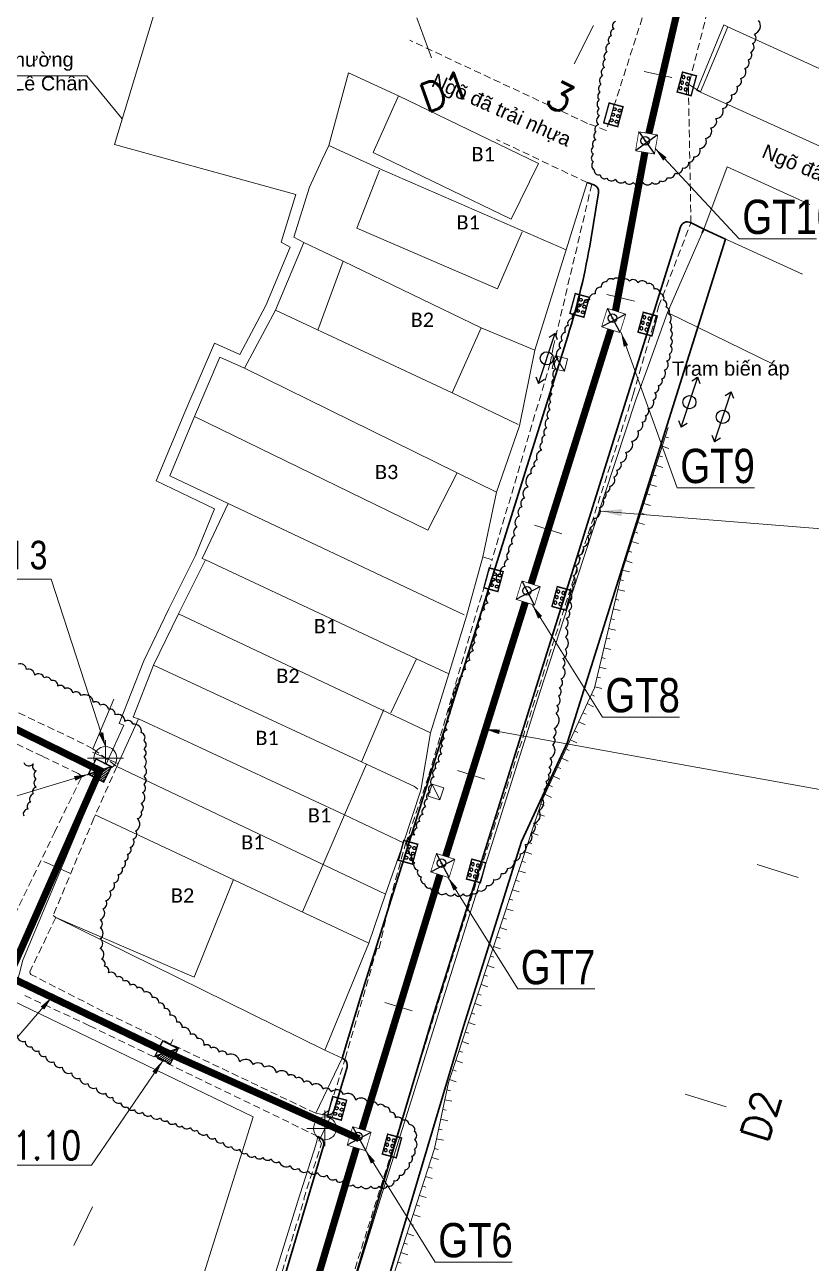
# Model space of a CAD drawing. Header units: metres. Extents: x -225 to 1156, y -96 to 896.
# Drawn here: x 862.2 to 917.2, y 2.7 to 89.4 of the extents above; entities that cross this region are included whole.
import ezdxf

# ---------------------------------------------------------------- set-up
doc = ezdxf.new("R2010")
doc.units = ezdxf.units.M
doc.header["$MEASUREMENT"] = 0
for name, pattern in [('ACAD_ISO05W100', [33, 24, -3, 0, -3, 0, -3]), ('DASHED', [0.75, 0.5, -0.25]), ('HIDDEN', [0.375, 0.25, -0.125])]:
    doc.linetypes.add(name, pattern=pattern)
for name, color, linetype in [('Diep_Layer8', 8, 'Continuous'), ('duong', 3, 'Continuous'), ('ga', 5, 'Continuous'), ('GHI CHU', 7, 'Continuous'), ('NOI', 2, 'Continuous'), ('TK cong D300', 7, 'ACAD_ISO05W100'), ('TUYEN', 7, 'Continuous')]:
    doc.layers.add(name, color=color, linetype=linetype)
for name, color, linetype, lineweight in [('LC Dim', 8, 'Continuous', 18), ('LC Khac', 4, 'Continuous', 9), ('LC MANH DUT', 35, 'HIDDEN', 5), ('LC Net dam 1', 30, 'Continuous', 30), ('LC Net manh', 239, 'Continuous', 5), ('LC Net thay', 7, 'Continuous', 25), ('LC Text1', 3, 'Continuous', 20), ('LC Text2', 7, 'Continuous', 25), ('Level 10', 7, 'Continuous', 0), ('Level 46', 7, 'Continuous', 0), ('TK ga cong D300', 4, 'Continuous', 25), ('TK ga cong D500', 7, 'Continuous', 25)]:
    doc.layers.add(name, color=color, linetype=linetype, lineweight=lineweight)
doc.styles.add('ghi chu', font='arial.ttf')
doc.styles.add('LC 3', font='vnsimli.shx', dxfattribs={"width": 0.75})
doc.styles.add('Legend', font='calibri.ttf')
doc.styles.add('T2', font='', dxfattribs={"width": 0.8})
doc.styles.add('TENCOC', font='Vnromanc.shx')
doc.styles.get('T2').set_extended_font_data('.VnArialH')
doc.linetypes.add('ZIGZAG', pattern='A,0.0001,-0.2,[131,ltypeshp.shx,S=0.2,R=0,X=-0.2,Y=0],-0.4,[131,ltypeshp.shx,S=0.2,R=180,X=0.2,Y=0],-0.2', length=0.8001)
doc.dimstyles.get("Standard").update_dxf_attribs({"dimtxt": 0.18, "dimasz": 0.18, "dimexe": 0.18, "dimexo": 0.0625, "dimgap": 0.09, "dimtad": 0, "dimtih": 1, "dimtoh": 1, "dimdec": 4, "dimzin": 0, "dimdsep": 46, "dimtxsty": 'Standard', "dimcen": 0.09, "dimadec": 0, "dimazin": 0, "dimtfac": 1, "dimtdec": 4, "dimtofl": 0, "dimtmove": 0, "dimatfit": 3, "dimfxl": 1, "dimtolj": 1, "dimtzin": 0, "dimarcsym": 0})

# ---------------------------------------------------------------- blocks, each defined once
blk = doc.blocks.new('dj')
at = {"layer": 'Diep_Layer8', "color": 6}
blk.add_line((598291.756, 2304639.493), (598295.458, 2304639.493), dxfattribs=at)
for points in [[(598292.139, 2304639.811), (598291.756, 2304639.493)], [(598295.074, 2304639.811), (598295.458, 2304639.493)], [(598292.139, 2304639.175), (598291.756, 2304639.493)], [(598295.074, 2304639.175), (598295.458, 2304639.493)]]:
    blk.add_lwpolyline(points, dxfattribs=at)
blk.add_circle((598293.607, 2304639.493), 0.459, dxfattribs=at)
blk = doc.blocks.new('bu lon')
at = {"layer": 'LC Khac', "color": 9}
for p, q in [((0, -0.786), (0, 0.786)), ((0.786, 0), (-0.786, 0))]:
    blk.add_line(p, q, dxfattribs=at)
at = {"layer": 'LC Khac', "color": 7}
blk.add_circle((0, 0), 0.5, dxfattribs=at)
blk = doc.blocks.new('MM')
at = {"layer": 'LC Khac', "xscale": 2.289702860291335, "yscale": 2.289702860291335, "zscale": 2.289702860291335}
blk.add_blockref('bu lon', (0, 0), dxfattribs=at)
blk = doc.blocks.new('GALOAI1')
at = {"layer": 'TK ga cong D500', "const_width": 0.1}
blk.add_lwpolyline([(-1.3, 1.3), (-1.3, 0), (0, 0), (0, 1.3), (-1.3, 1.3)], dxfattribs=at)
at = {"linetype": 'Continuous'}
blk.add_wipeout([(-1.3, 1.3), (0, 1.3), (0, 0), (-1.3, 0)], dxfattribs=at)
for p, q in [((0, 1.3), (-1.3, 0)), ((-1.3, 1.3), (0, 0))]:
    blk.add_line(p, q)
at = {"layer": 'TK ga cong D500'}
for p, q in [((-0.811, 0.78), (-0.749, 0.78)), ((-0.78, 0.811), (-0.78, 0.749))]:
    blk.add_line(p, q, dxfattribs=at)
for radius in [0.3, 0.0306]:
    blk.add_circle((-0.78, 0.78), radius, dxfattribs=at)
blk = doc.blocks.new('GALOAI2')
at = {"linetype": 'Continuous'}
blk.add_wipeout([(-0.6, 0.6), (0.6, 0.6), (0.6, -0.6), (-0.6, -0.6)], dxfattribs=at)
at = {"layer": 'LC Net manh', "linetype": 'Continuous'}
h = blk.add_hatch(dxfattribs=at)
h.set_pattern_fill('ANSI31', color=256, angle=18.72017)
h.set_pattern_definition([(63.720168, (-430.56159, -204.90511), (-0.112080292, 0.05534445), [])])
h.paths.add_polyline_path([(0.6, 0.6), (-0.6, -0.6), (0.6, -0.6)])
at = {"layer": 'TK ga cong D300', "const_width": 0.1}
blk.add_lwpolyline([(-0.6, -0.6), (0.6, -0.6), (0.6, 0.6), (-0.6, 0.6), (-0.6, -0.6), (0.6, 0.6)], dxfattribs=at)
blk = doc.blocks.new('HOGATHU')
at = {"layer": 'LC Net manh', "color": 2, "linetype": 'Continuous', "flags": 128}
blk.add_lwpolyline([(0.72, 0), (-0.72, 0)], dxfattribs=at)
at = {"layer": 'NOI', "color": 5, "const_width": 0.1}
blk.add_lwpolyline([(0.72, -0.65), (-0.72, -0.65), (-0.72, 0.36), (0.72, 0.36), (0.72, -0.65)], dxfattribs=at)
at = {"layer": 'TK cong D300'}
for centre in [(-0.401, -0.128), (-0.401, -0.488), (0, -0.128), (0, -0.488), (0.401, -0.128), (0.401, -0.488)]:
    blk.add_circle(centre, 0.101, dxfattribs=at)
blk = doc.blocks.new('NENHIENTRANG')
at = {"layer": 'Diep_Layer8', "linetype": 'Continuous', "lineweight": 0}
for p, q in [((-27.693, -29.331), (-27.455, -29.408)), ((-27.906, -29.998), (-27.43, -30.15)), ((-28.12, -30.665), (-27.882, -30.741)), ((-28.546, -31.998), (-28.308, -32.074)), ((-28.333, -31.331), (-27.857, -31.484)), ((-28.76, -32.665), (-28.283, -32.817)), ((-28.973, -33.332), (-28.735, -33.408)), ((-29.399, -34.665), (-29.161, -34.741)), ((-29.186, -33.998), (-28.71, -34.151)), ((-29.613, -35.332), (-29.137, -35.484)), ((-29.826, -35.998), (-29.588, -36.075)), ((-30.039, -36.665), (-29.563, -36.817)), ((-30.466, -37.999), (-29.99, -38.151)), ((-30.253, -37.332), (-30.015, -37.408)), ((-30.679, -38.665), (-30.193, -38.781)), ((-30.841, -39.346), (-30.598, -39.404)), ((-31.164, -40.709), (-30.921, -40.766)), ((-31.002, -40.027), (-30.516, -40.143)), ((-31.325, -41.39), (-30.839, -41.505)), ((-31.487, -42.071), (-31.244, -42.128)), ((-31.649, -42.752), (-31.162, -42.867)), ((-31.972, -44.114), (-31.485, -44.229)), ((-31.81, -43.433), (-31.567, -43.491)), ((-32.133, -44.795), (-31.89, -44.853)), ((-32.295, -45.476), (-31.808, -45.592)), ((-32.456, -46.157), (-32.213, -46.215)), ((-32.856, -47.386), (-32.629, -47.492)), ((-32.618, -46.839), (-32.131, -46.954)), ((-33.151, -48.021), (-32.697, -48.232)), ((-33.741, -49.291), (-33.287, -49.501)), ((-33.446, -48.656), (-33.219, -48.761)), ((-34.036, -49.926), (-33.809, -50.031)), ((-34.331, -50.56), (-33.877, -50.771)), ((-34.921, -51.83), (-34.467, -52.041)), ((-34.626, -51.195), (-34.399, -51.301)), ((-35.216, -52.465), (-34.989, -52.57)), ((-35.806, -53.734), (-35.579, -53.84)), ((-35.511, -53.1), (-35.057, -53.31)), ((-36.101, -54.369), (-35.647, -54.58)), ((-36.387, -55.069), (-36.15, -55.148)), ((-36.608, -55.733), (-36.133, -55.891)), ((-37.049, -57.062), (-36.575, -57.219)), ((-36.829, -56.397), (-36.591, -56.476)), ((-37.27, -57.726), (-37.033, -57.805)), ((-37.49, -58.39), (-37.016, -58.548)), ((-37.932, -59.719), (-37.457, -59.877)), ((-37.711, -59.055), (-37.474, -59.134)), ((-38.152, -60.383), (-37.915, -60.462)), ((-38.373, -61.048), (-37.899, -61.205)), ((-38.814, -62.376), (-38.34, -62.534)), ((-38.594, -61.712), (-38.356, -61.791)), ((-39.035, -63.041), (-38.798, -63.119)), ((-39.256, -63.705), (-38.781, -63.863)), ((-39.697, -65.034), (-39.222, -65.191)), ((-39.476, -64.369), (-39.239, -64.448)), ((-39.918, -65.698), (-39.68, -65.777)), ((-40.138, -66.362), (-39.664, -66.52)), ((-40.359, -67.027), (-40.122, -67.105)), ((-40.8, -68.355), (-40.563, -68.434)), ((-40.579, -67.691), (-40.105, -67.848)), ((-41.021, -69.019), (-40.546, -69.177)), ((-41.241, -69.684), (-41.004, -69.763)), ((-41.683, -71.012), (-41.445, -71.091)), ((-41.462, -70.348), (-40.988, -70.506)), ((-41.903, -71.677), (-41.429, -71.834)), ((-42.124, -72.341), (-41.887, -72.42)), ((-42.565, -73.67), (-42.328, -73.748)), ((-42.345, -73.005), (-41.87, -73.163)), ((-42.786, -74.334), (-42.311, -74.492)), ((-42.966, -75.067), (-42.722, -75.119)), ((-43.111, -75.752), (-42.622, -75.856)), ((-43.401, -77.122), (-42.912, -77.225)), ((-43.256, -76.437), (-43.011, -76.489)), ((-43.546, -77.807), (-43.301, -77.859)), ((-43.69, -78.492), (-43.201, -78.595)), ((-43.835, -79.177), (-43.591, -79.228)), ((-44.251, -80.458), (-44.013, -80.535)), ((-44.035, -79.792), (-43.56, -79.946)), ((-44.467, -81.124), (-43.991, -81.278)), ((-44.682, -81.79), (-44.445, -81.867)), ((-45.114, -83.122), (-44.876, -83.199)), ((-44.898, -82.456), (-44.422, -82.61)), ((-45.329, -83.788), (-44.854, -83.942)), ((-45.545, -84.454), (-45.307, -84.531)), ((-45.977, -85.786), (-45.739, -85.863)), ((-45.761, -85.12), (-45.285, -85.274)), ((-46.192, -86.452), (-45.717, -86.606)), ((-46.408, -87.118), (-46.17, -87.195))]:
    blk.add_line(p, q, dxfattribs=at)
at = {"layer": 'Diep_Layer8', "linetype": 'Continuous', "lineweight": 0, "flags": 128}
blk.add_lwpolyline([(-30.679, -38.665), (-27.482, -28.673)], dxfattribs=at)
at = {"layer": 'duong', "color": 4, "linetype": 'HIDDEN', "lineweight": 0, "ltscale": 2}
for p, q in [((-23.992, 3.322), (-26.028, -4.664)), ((-29.062, 0.71), (-31.812, -7.882)), ((-33.13, -7.388), (-45.573, -1.573)), ((-25.877, -14.351), (-26.063, -4.56)), ((-31.812, -7.882), (-33.13, -7.388)), ((-33.139, -11.537), (-39.491, -8.511)), ((-32.824, -11.647), (-35.499, -22.974)), ((-28.141, -20.22), (-25.877, -14.351)), ((-29.924, -26.364), (-28.141, -20.22)), ((-35.499, -22.974), (-35.739, -24.184)), ((-35.739, -24.184), (-39.807, -37.946)), ((-43.423, -50.259), (-39.807, -37.946)), ((-69.125, -50.485), (-76.665, -46.915)), ((-71.295, -51.705), (-78.135, -48.445)), ((-44.224, -53.036), (-43.423, -50.259)), ((-67.755, -51.179), (-69.125, -50.485)), ((-68.784, -52.912), (-71.295, -51.705)), ((-67.755, -51.179), (-66.082, -52.426)), ((-66.082, -52.426), (-67.697, -56.044)), ((-70.446, -57.049), (-68.528, -53.089)), ((-68.528, -53.089), (-68.784, -52.912)), ((-45.865, -57.841), (-44.224, -53.036)), ((-67.697, -56.044), (-70.547, -62.862)), ((-75.531, -67.543), (-70.446, -57.049)), ((-46.964, -61.799), (-45.865, -57.841)), ((-47.703, -65.138), (-46.964, -61.799)), ((-70.365, -63.005), (-72.187, -66.797)), ((-70.547, -62.862), (-70.365, -63.005)), ((-47.87, -65.176), (-50.066, -72.797)), ((-47.703, -65.138), (-47.87, -65.176)), ((-72.163, -66.906), (-72.187, -66.797)), ((-72.113, -66.978), (-72.163, -66.906)), ((-66.376, -69.908), (-72.113, -66.978)), ((-68.002, -70.568), (-72.555, -68.445)), ((-52.156, -76.703), (-66.376, -69.908)), ((-52.02, -78.317), (-68.002, -70.568)), ((-50.066, -72.797), (-51.225, -76.483)), ((-51.225, -76.483), (-51.682, -76.78)), ((-52.999, -82.695), (-51.747, -78.812)), ((-51.747, -78.812), (-52.02, -78.317)), ((-55.613, -91.386), (-52.961, -82.716))]:
    blk.add_line(p, q, dxfattribs=at)
at = {"layer": 'duong', "linetype": 'Continuous', "lineweight": 0}
for p, q in [((-23.579, -0.5), (-25.46, -5.083)), ((-24.985, -14.808), (-23.347, -10.44)), ((-36.805, -23.259), (-33.139, -11.537)), ((-24.985, -14.808), (-27.533, -20.626)), ((-27.533, -20.626), (-28.931, -24.538)), ((-36.805, -23.259), (-37.897, -28.577)), ((-37.897, -28.577), (-39.487, -33.203)), ((-40.45, -37.747), (-39.487, -33.203)), ((-40.45, -37.747), (-41.608, -41.887)), ((-41.608, -41.887), (-42.827, -45.924)), ((-42.827, -45.924), (-44.125, -50.064)), ((-44.791, -54.066), (-44.125, -50.064)), ((-44.791, -54.066), (-46.011, -57.769)), ((-46.011, -57.769), (-47.261, -61.363)), ((-48.43, -64.78), (-47.261, -61.363)), ((-51.507, -72.281), (-48.43, -64.78))]:
    blk.add_line(p, q, dxfattribs=at)
at = {"layer": 'duong', "color": 4, "linetype": 'Continuous', "lineweight": 0}
for p, q in [((-23.296, -0.627), (-23.579, -0.5)), ((-33.139, -11.537), (-32.824, -11.647)), ((-28.931, -24.538), (-29.337, -25.685)), ((-29.337, -25.685), (-29.726, -26.672)), ((-40.45, -37.747), (-39.807, -37.946)), ((-51.507, -72.281), (-50.303, -72.848)), ((-50.303, -72.848), (-52.156, -76.703)), ((-51.682, -76.78), (-52.156, -76.703))]:
    blk.add_line(p, q, dxfattribs=at)
at = {"layer": 'duong', "color": 4, "linetype": 'HIDDEN', "lineweight": 0, "ltscale": 2, "flags": 128}
blk.add_lwpolyline([(-29.924, -26.364), (-33.641, -37.873), (-36.564, -47.004), (-42.317, -64.938), (-48.073, -83.359), (-56.231, -109.383), (-61.394, -126.895), (-65.455, -142.574), (-69.519, -158.439), (-69.792, -160.521)], dxfattribs=at)
at = {"layer": 'duong', "linetype": 'Continuous', "lineweight": 0, "flags": 128}
for points in [[(-69.506, -160.559), (-69.297, -158.5), (-65.211, -142.659), (-61.198, -126.938), (-55.975, -109.521), (-47.855, -83.41), (-42.087, -65.038), (-36.433, -47.166), (-33.407, -37.861), (-29.726, -26.672)], [(-56.02, -91.268), (-53.423, -82.93), (-52.114, -78.841), (-52.02, -78.317)]]:
    blk.add_lwpolyline(points, dxfattribs=at)
at = {"layer": 'ga', "linetype": 'Continuous', "lineweight": 0}
for p, q in [((-26.028, -4.664), (-25.222, -5.191)), ((-35.606, -24.546), (-35.398, -23.67)), ((-34.74, -24.749), (-34.532, -23.873)), ((-35.606, -24.546), (-34.74, -24.749)), ((-44.277, -54.501), (-44.008, -53.659)), ((-44.277, -54.501), (-43.461, -54.764)), ((-43.461, -54.764), (-43.192, -53.922))]:
    blk.add_line(p, q, dxfattribs=at)
at = {"layer": 'ga', "linetype": 'Continuous', "lineweight": 0, "flags": 128}
for points in [[(-34.532, -23.873), (-35.398, -23.67)], [(-34.74, -24.749), (-35.398, -23.67)], [(-43.192, -53.922), (-44.008, -53.659)], [(-43.461, -54.764), (-44.008, -53.659)]]:
    blk.add_lwpolyline(points, dxfattribs=at)
at = {"layer": 'Level 10', "color": 8, "linetype": 'ByBlock', "lineweight": 13}
for p, q in [((-23.296, -0.627), (-10.835, -6.309)), ((-49.87, -3.84), (-51.24, -8.94)), ((-46.36, -5.45), (-49.87, -3.84)), ((-36.56, -10.21), (-46.36, -5.45)), ((-51.24, -8.94), (-51.71, -9.91)), ((-47.5, -10.64), (-51.24, -8.94)), ((-51.71, -9.91), (-52.6, -11.86)), ((-34.614, -16.253), (-47.5, -10.64)), ((-17.563, -13.059), (-23.347, -10.44)), ((-52.6, -11.86), (-53.68, -15.35)), ((-53.68, -15.35), (-53, -15.73)), ((-18.073, -17.942), (-24.985, -14.808)), ((-53, -15.73), (-54.97, -20.47)), ((-50.24, -17.04), (-53, -15.73)), ((-40.58, -21.7), (-50.24, -17.04)), ((-54.97, -20.47), (-57.15, -24.54)), ((-42.61, -26.26), (-54.97, -20.47)), ((-27.533, -20.626), (-20.123, -24.244)), ((-36.805, -23.259), (-40.58, -21.7)), ((-58.86, -23.77), (-60.64, -27.92)), ((-57.15, -24.54), (-58.86, -23.77)), ((-42.24, -31.85), (-57.15, -24.54)), ((-37.99, -28.48), (-42.61, -26.26)), ((-60.64, -27.92), (-62.37, -32.06)), ((-62.37, -32.06), (-58.29, -34)), ((-39.487, -33.203), (-42.24, -31.85)), ((-60.11, -37.85), (-58.29, -34)), ((-41.76, -41.81), (-58.29, -34)), ((-59.88, -37.95), (-61.77, -41.73)), ((-59.88, -37.95), (-60.11, -37.85)), ((-45.11, -44.88), (-59.88, -37.95)), ((-61.77, -41.73), (-63.51, -45.33)), ((-44.125, -50.064), (-61.77, -41.73)), ((-42.827, -45.924), (-45.11, -44.88)), ((-64.93, -48.96), (-63.51, -45.33)), ((-63.51, -45.33), (-45.24, -53.81)), ((-66.295, -47.715), (-67.755, -51.179)), ((-64.57, -49.09), (-66.082, -52.426)), ((-64.57, -49.09), (-64.93, -48.96)), ((-50.13, -55.81), (-64.57, -49.09)), ((-47.261, -61.363), (-66.082, -52.426)), ((-45.24, -53.81), (-45.01, -54)), ((-48.43, -64.78), (-67.6, -55.8)), ((-46.011, -57.769), (-50.13, -55.81)), ((-51.507, -72.281), (-70.365, -63.005))]:
    blk.add_line(p, q, dxfattribs=at)
at = {"layer": 'Level 10', "color": 8, "linetype": 'ByBlock', "lineweight": 0, "ltscale": 2}
for p, q in [((-46.36, -5.45), (-48.13, -9.43)), ((-48.13, -9.43), (-38.48, -14.1)), ((-38.48, -14.1), (-36.56, -10.21)), ((-47.69, -10.67), (-49.28, -14.73)), ((-49.28, -14.73), (-39.43, -18.97)), ((-39.43, -18.97), (-37.69, -14.99)), ((-50.24, -17.04), (-52, -21.86)), ((-40.58, -21.7), (-42.61, -26.26)), ((-60.64, -27.92), (-44.3, -35.87)), ((-44.3, -35.87), (-42.24, -31.85)), ((-45.11, -44.88), (-46.89, -48.66)), ((-48.95, -52.09), (-47.39, -48.44)), ((-48.59, -52.26), (-50.13, -55.81)), ((-50.13, -55.81), (-51.59, -59.17)), ((-51.59, -59.17), (-53.08, -62.6)), ((-60.68, -67.16), (-57.91, -60.34)), ((-70.365, -63.005), (-60.68, -67.16))]:
    blk.add_line(p, q, dxfattribs=at)
at = {"layer": 'Level 10', "color": 1, "linetype": 'Continuous', "lineweight": 13, "flags": 128}
for points in [[(-72.83, -69.08), (-73.39, -68.81), (-72.67, -65.98), (-68.29, -55.5), (-66.74, -52.04), (-65.59, -49.52), (-65.91, -49.4), (-64.2, -45.03), (-62.44, -41.39), (-60.57, -37.64), (-59.25, -34.37), (-63.34, -32.43), (-61.33, -27.62), (-59.25, -22.77), (-57.48, -23.57), (-55.65, -20.15), (-53.95, -16.06), (-54.58, -15.71), (-53.55, -12.38), (-66.25, -8.88), (-62.21, 4.49)], [(-72.83, -69.08), (-56.53, -76.95), (-62.77, -96.8), (-58.88, -97.88), (-59.82, -101.37), (-73.65, -97.78), (-81.15, -96), (-96, -92.59), (-103.63, -91.68), (-147.66, -92.83), (-141.06, -119.73), (-121.51, -125.35), (-124.81, -138.67), (-146.71, -145.8), (-148.99, -166.37), (-133.94, -173.9), (-129.32, -176.63), (-128.8, -176.06)]]:
    blk.add_lwpolyline(points, dxfattribs=at)
at = {"layer": 'Level 10', "color": 8, "linetype": 'ByBlock', "lineweight": 13}
for points in [[(-25.222, -5.191), (-23.296, -0.627)], [(-10.835, -6.309), (-12.875, -10.782), (-25.46, -5.083)]]:
    blk.add_lwpolyline(points, dxfattribs=at)
at = {"layer": 'Level 46', "color": 8, "linetype": 'Continuous', "lineweight": 0, "flags": 128}
blk.add_lwpolyline([(-30.679, -38.664), (-32.635, -46.911), (-36.291, -54.779), (-42.856, -74.545), (-43.834, -79.171), (-51.272, -102.135), (-56.473, -115.444), (-59.325, -123.919), (-65.459, -150.033)], dxfattribs=at)
at = {"layer": 'Diep_Layer8', "linetype": 'Continuous', "lineweight": 0, "rotation": 71.63617217680701}
for p in [(1998747.62, -1293925.908), (1998757.61, -1293928.976), (1998759.95, -1293930.003)]:
    blk.add_blockref('dj', p, dxfattribs=at)
at = {"layer": 'GHI CHU', "linetype": 'Continuous', "lineweight": 0, "char_height": 1, "attachment_point": 1, "style": 'ghi chu'}
for s, width, insert, rotation in [('\\pt3;Chỉ giới hành chính phường Đằng Giang và quận Lê Chân', 20.90461, (-86.556, -2.463), 0.17612), ('\\pt3;Ngõ đã trải nhựa', 11.31849, (-43.724, -3.852), 335.94832), ('\\pt3;Ngõ đã trải nhựa', 11.31849, (-20.608, -8.806), 337.37252)]:
    blk.add_mtext_dynamic_manual_height_columns(s, width=width, gutter_width=1, heights=[0], dxfattribs=dict(at, insert=insert, rotation=rotation))
at = {"layer": 'GHI CHU', "color": 2, "linetype": 'Continuous', "lineweight": 0, "insert": (-27.204, -24.065), "char_height": 1, "attachment_point": 1, "rotation": 0.19335, "style": 'ghi chu'}
blk.add_mtext_dynamic_manual_height_columns('\\pt3;Trạm biến áp ', width=19.50364, gutter_width=1, heights=[0], dxfattribs=at)
at = {"layer": 'Level 10', "color": 8, "linetype": 'Continuous', "lineweight": 0, "style": 'Legend'}
for s, p in [('B1', (-41.25, -10.04)), ('B1', (-42.3, -14.82)), ('B2', (-45.51, -21.64)), ('B3', (-48.01, -32.3)), ('B1', (-52.3, -43.09)), ('B2', (-54.92, -46.57)), ('B1', (-56.38, -50.92)), ('B1', (-52.71, -56.34)), ('B1', (-57.38, -58.23)), ('B2', (-62.3, -61.95))]:
    blk.add_text(s, height=1, dxfattribs=at).set_placement(p)
at = {"color": 0, "linetype": 'Continuous', "lineweight": 0}
blk.add_leader([(-65.703, -7.071), (-68.189, -4.053), (-84.613, -4.053)], dimstyle='Standard', override={"dimgap": 0.09, "dimtad": 0, "dimdsep": 0, "dimtix": 1, "dimlwd": 0, "dimlwe": 0}, dxfattribs=at)
blk = doc.blocks.new('COCTRENTUYEN')
at = {"layer": 'TUYEN', "color": 2, "lineweight": 0}
for p, q in [((27.65, 160.892), (28.676, 158.073)), ((40.021, 160.339), (38.662, 157.664)), ((43.555, 157.115), (45.511, 156.699)), ((40.95, 141.501), (42.895, 141.036)), ((35.881, 125.35), (37.79, 124.751)), ((6.748, 108.644), (4.921, 109.459)), ((30.494, 108.174), (32.403, 107.576)), ((3.342, 101.003), (1.515, 101.818)), ((51.486, 101.591), (54.349, 100.693)), ((25.405, 91.947), (27.317, 91.362)), ((10.547, 89.348), (9.682, 87.545)), ((46.443, 85.512), (49.312, 84.635)), ((21.639, 84.025), (20.774, 82.222))]:
    blk.add_line(p, q, dxfattribs=at)
at = {"layer": 'TUYEN', "color": 3, "lineweight": 0}
blk.add_line((4.922, 77.628), (3.624, 74.923), dxfattribs=at)
at = {"layer": 'LC MANH DUT', "xscale": 0.6987324145411622, "yscale": 0.6987324145411622, "zscale": 0.6987324145411622, "rotation": 359.999216292062}
for p in [(5.834, 109.051), (21.207, 83.123)]:
    blk.add_blockref('MM', p, dxfattribs=at)
at = {"layer": 'LC Text2', "style": 'T2', "width": 0.8}
blk.add_text('®Çu tuyÕn 3', height=2, rotation=359.99922, dxfattribs=at).set_placement((-13.007, 122.265, 0))
at = {"layer": 'TUYEN', "color": 2, "lineweight": 0, "style": 'TENCOC'}
for s, rotation, p in [('D1', 20.00606, (28.307, 154.214)), ('3', 333.05588, (36.481, 154.846)), ('D2', 72.99373, (52.171, 82.017))]:
    blk.add_text(s, height=2, rotation=rotation, dxfattribs=at).set_placement(p)
at = {"layer": 'LC Dim', "lineweight": 0}
blk.add_leader([(5.834, 109.851), (2.025, 121.581), (-13.717, 121.581)], dimstyle='Standard', override={"dimasz": 1, "dimgap": 0.09, "dimtad": 0, "dimdsep": 0, "dimtix": 1, "dimlwd": 0, "dimlwe": 0}, dxfattribs=at)

msp = doc.modelspace()

# ---------------------------------------------------------------- linework, layer by layer
at = {"layer": 'LC Net dam 1', "color": 2}
for points in [[(884.386, 17.014), (885.706, 21.443), (900.178, 67.586, 0.034637), (901.787, 74.315), (902.338, 77.614, 0.365796), (902.008, 78.169), (901.543, 78.33)], [(883.001, 13.088), (883.269, 13.044, 0.377171), (883.829, 13.395), (884.72, 16.386, 0.368595), (884.458, 16.98), (884.386, 17.014)], [(870.858, -30.116), (883.08, 10.883, 0.367594), (882.819, 11.475), (882.663, 11.551)]]:
    msp.add_lwpolyline(points, format="xyb", dxfattribs=at)
at = {"layer": 'LC Net dam 1', "color": 2, "flags": 128}
msp.add_lwpolyline([(909.697, 75.06), (908.775, 75.532, 0.464714), (908.07, 75.237), (890.717, 19.91), (873.705, -37.159), (864.693, -70.502, 0.474348), (865.595, -71.761), (869.421, -72.003)], format="xyb", dxfattribs=at)
for points in [[(909.593, 74.821), (909.697, 75.06)], [(911.215, 74.372), (909.697, 75.06)], [(911.215, 74.372), (900.167, 39.147), (896.942, 32.207), (892.878, 19.249), (884.191, -9.892), (876.383, -30.69), (875.358, -34.051), (869.224, -60.165), (869.184, -61.672), (869.371, -61.857), (866.675, -71.829)]]:
    msp.add_lwpolyline(points, dxfattribs=at)
at = {"layer": 'LC Net thay', "linetype": 'Continuous', "flags": 128}
msp.add_lwpolyline([(862.079, 37.723, 0.520567), (862.749, 37.627, 0.520567), (862.749, 37.627, 0.520567), (862.94, 37.149, 0.520567), (862.94, 37.149, 0.520567), (862.94, 36.575, 0.520567), (862.94, 36.575, 0.520567), (862.94, 36.001, 0.520567), (862.94, 36.001, 0.520567), (862.749, 35.522, 0.520567), (862.749, 35.522, 0.520567), (862.557, 34.948, 0.520567), (862.557, 34.948, 0.520567), (862.366, 34.47, 0.520567), (862.366, 34.47, 0.520567), (862.079, 33.992, 0.520567)], format="xyb", dxfattribs=at)
at = {"layer": 'TK ga cong D500', "linetype": 'DASHED', "ltscale": 3, "const_width": 0.5}
msp.add_lwpolyline([(862.425, -69.311), (867.265, -51.404), (872.167, -33.567), (876.997, -17.364), (881.282, -2.989), (885.567, 11.386), (891.421, 30.509), (897.406, 49.592), (903.392, 68.676), (905.7, 81.113), (909.683, 98.195), (914.695, 117.556), (920.68, 131.525), (921.53, 132.508), (925.414, 134.628), (947.645, 148.101), (950.687, 149.944), (965.237, 158.736), (979.788, 167.53), (994.765, 176.449)], dxfattribs=at)

# ---------------------------------------------------------------- block references
at = {"layer": 'LC Net dam 1', "linetype": 'Continuous', "lineweight": 0}
msp.add_blockref('NENHIENTRANG', (934.683, 89.868), dxfattribs=at)
at = {"layer": 'LC Net dam 1', "linetype": 'Continuous', "xscale": -1, "rotation": 254.8753784014817}
for p in [(908.654, 85.204), (905.909, 68.387), (899.884, 49.179), (893.899, 30.096), (888.005, 10.839)]:
    msp.add_blockref('HOGATHU', p, dxfattribs=at)
at = {"layer": 'LC Net dam 1', "linetype": 'Continuous', "rotation": 74.87537840154896}
for p in [(903.232, 83.115), (900.864, 69.771), (894.839, 50.563), (888.854, 31.48)]:
    msp.add_blockref('HOGATHU', p, dxfattribs=at)
at = {"layer": 'LC Text2', "linetype": 'Continuous', "lineweight": 0}
msp.add_blockref('COCTRENTUYEN', (861.965, -71.013), dxfattribs=at)

# ---------------------------------------------------------------- texts
at = {"layer": 'LC Text1', "color": 3, "style": 'LC 3', "width": 0.8}
msp.add_text('ht1.10', height=1.9947, rotation=359.99922, dxfattribs=at).set_placement((859.186, 9.926))
at = {"layer": 'LC Text2', "style": 'T2', "width": 0.8}
for s, p in [('GT10', (912.402, 74.732)), ('GT9', (908.061, 57.292)), ('GT8', (902.811, 41.24)), ('GT7', (896.889, 22.2)), ('GT6', (891.107, 3.079))]:
    msp.add_text(s, height=2.4, rotation=360, dxfattribs=at).set_placement(p)

# ---------------------------------------------------------------- leaders
at = {"layer": 'LC Net thay', "linetype": 'Continuous'}
for points, override in [([(914.563, 95.816), (939.54, 83.68), (981.629, 83.68)], {"dimtxt": 0.5, "dimasz": 1.5, "dimgap": 0.09, "dimtad": 0, "dimdec": 2, "dimdsep": 0, "dimtdec": 2, "dimtix": 1, "dimlwd": 0, "dimlwe": 0}), ([(902.458, 55.337), (936.522, 52.572), (978.612, 52.572)], {"dimtxt": 0.5, "dimasz": 1.5, "dimgap": 0.09, "dimtad": 0, "dimdec": 2, "dimdsep": 0, "dimtdec": 2, "dimtix": 1, "dimlwd": 0, "dimlwe": 0}), ([(894.414, 40.051), (927.793, 34.022), (943.361, 34.022)], {"dimtxt": 0.5, "dimasz": 1, "dimgap": 0.09, "dimtad": 0, "dimdec": 2, "dimdsep": 0, "dimtdec": 2, "dimtix": 1, "dimlwd": 0, "dimlwe": 0}), ([(864.043, 21.291), (853.189, 8.697), (840.973, 8.697)], {"dimtxt": 0.5, "dimasz": 1, "dimgap": 0.09, "dimtad": 0, "dimdec": 2, "dimdsep": 0, "dimtdec": 2, "dimtix": 1, "dimlwd": 0, "dimlwe": 0})]:
    msp.add_leader(points, dimstyle='Standard', override=override, dxfattribs=at)

# ---------------------------------------------------------------- next in the draw order: block references
at = {"layer": 'LC Net dam 1', "linetype": 'Continuous', "rotation": 333.2601689759512}
for p in [(867.412, 37.169), (872.08, 17.434)]:
    msp.add_blockref('GALOAI2', p, dxfattribs=at)
at = {"layer": 'TK ga cong D500'}
for p, rotation in [((906.234, 80.364), 350.5214747543145), ((903.817, 67.861), 342.5864619019134), ((897.832, 48.777), 342.5864619019134), ((891.847, 29.694), 342.5864619019134), ((886.004, 10.578), 343.4009985838493)]:
    msp.add_blockref('GALOAI1', p, dxfattribs=dict(at, rotation=rotation))

# ---------------------------------------------------------------- next in the draw order: linework, layer by layer
at = {"layer": 'LC Net thay', "linetype": 'Continuous', "flags": 128}
for points in [[(903.515, 89.614, 0.520567), (903.395, 89.077, 0.520567), (903.395, 89.077, 0.520567), (903.216, 88.6, 0.520567), (903.216, 88.6, 0.520567), (903.097, 88.063, 0.520567), (903.097, 88.063, 0.520567), (902.918, 87.467, 0.520567), (902.918, 87.467, 0.520567), (902.798, 86.93, 0.520567), (902.798, 86.93, 0.520567), (902.739, 86.393, 0.520567), (902.739, 86.393, 0.520567), (902.619, 85.797, 0.520567), (902.619, 85.797, 0.520567), (902.5, 85.2, 0.520567), (902.5, 85.2, 0.520567), (902.44, 84.663, 0.520567), (902.44, 84.663, 0.520567), (902.381, 84.126, 0.520567), (902.381, 84.126, 0.520567), (902.381, 83.53, 0.520567), (902.381, 83.53, 0.520567), (902.381, 82.993, 0.520567), (902.381, 82.993, 0.520567), (902.321, 82.396, 0.520567), (902.321, 82.396, 0.520567), (902.142, 81.86, 0.520567), (902.142, 81.86, 0.520567), (902.142, 81.323, 0.520567), (902.142, 81.323, 0.520567), (901.963, 80.846, 0.520567), (901.963, 80.846, 0.520567), (901.963, 80.309, 0.520567), (901.963, 80.309, 0.520567), (901.963, 79.772, 0.520567), (901.963, 79.772, 0.520567), (902.023, 79.235, 0.520567), (902.023, 79.235, 0.520567), (902.44, 78.877, 0.520567), (902.44, 78.877, 0.520567), (902.918, 78.638, 0.520567), (902.918, 78.638, 0.520567), (903.515, 78.579, 0.520567), (903.515, 78.579, 0.520567), (904.171, 78.4, 0.520567), (904.171, 78.4, 0.520567), (904.768, 78.34, 0.520567), (904.768, 78.34, 0.520567), (905.424, 78.34, 0.520567), (905.424, 78.34, 0.520567), (906.081, 78.34, 0.520567), (906.081, 78.34, 0.520567), (906.678, 78.459, 0.520567), (906.678, 78.459, 0.520567), (907.155, 78.698, 0.520567), (907.155, 78.698, 0.520567), (907.692, 78.996, 0.520567), (907.692, 78.996, 0.520567), (908.23, 79.354, 0.520567), (908.23, 79.354, 0.520567), (908.647, 79.772, 0.520567), (908.647, 79.772, 0.520567), (909.005, 80.13, 0.520567), (909.005, 80.13, 0.520567), (909.423, 80.726, 0.520567), (909.423, 80.726, 0.520567), (909.841, 81.442, 0.520567), (909.841, 81.442, 0.520567), (910.199, 82.158, 0.520567), (910.199, 82.158, 0.520567), (910.557, 82.814, 0.520567), (910.557, 82.814, 0.520567), (911.035, 83.53, 0.520567), (911.035, 83.53, 0.520567), (911.333, 83.947, 0.520567), (911.333, 83.947, 0.520567), (911.631, 84.484, 0.520567), (911.631, 84.484, 0.520567), (912.049, 85.081, 0.520567), (912.049, 85.081, 0.520567), (912.288, 85.618, 0.520567), (912.288, 85.618, 0.520567), (912.586, 86.333, 0.520567), (912.586, 86.333, 0.520567), (912.825, 86.93, 0.520567), (912.825, 86.93, 0.520567), (913.004, 87.467, 0.520567), (913.004, 87.467, 0.520567), (913.124, 88.063, 0.520567), (913.124, 88.063, 0.520567), (913.244, 88.733, 0.520567), (913.244, 88.733, 0.520567), (913.542, 89.688, 0.520567)], [(861.6, 18.686, 0.520567), (862.175, 18.208, 0.520567), (862.175, 18.208, 0.520567), (862.653, 17.825, 0.520567), (862.653, 17.825, 0.520567), (863.132, 17.538, 0.520567), (863.132, 17.538, 0.520567), (863.61, 17.155, 0.520567), (863.61, 17.155, 0.520567), (864.185, 16.773, 0.520567), (864.185, 16.773, 0.520567), (864.759, 16.39, 0.520567), (864.759, 16.39, 0.520567), (865.429, 16.007, 0.520567), (865.429, 16.007, 0.520567), (866.003, 15.625, 0.520567), (866.003, 15.625, 0.520567), (866.577, 15.242, 0.520567), (866.577, 15.242, 0.520567), (867.152, 14.955, 0.520567), (867.152, 14.955, 0.520567), (867.822, 14.572, 0.520567), (867.822, 14.572, 0.520567), (868.3, 14.285, 0.520567), (868.3, 14.285, 0.520567), (868.874, 13.903, 0.520567), (868.874, 13.903, 0.520567), (869.353, 13.616, 0.520567), (869.353, 13.616, 0.520567), (869.832, 13.425, 0.520567), (869.832, 13.425, 0.520567), (870.406, 13.233, 0.520567), (870.406, 13.233, 0.520567), (870.98, 13.042, 0.520567), (870.98, 13.042, 0.520567), (871.65, 12.851, 0.520567), (871.65, 12.851, 0.520567), (872.129, 12.659, 0.520567), (872.129, 12.659, 0.520567), (872.703, 12.468, 0.520567), (872.703, 12.468, 0.520567), (873.181, 12.277, 0.520567), (873.181, 12.277, 0.520567), (873.756, 12.181, 0.520567), (873.756, 12.181, 0.520567), (874.234, 11.99, 0.520567), (874.234, 11.99, 0.520567), (874.904, 11.703, 0.520567), (874.904, 11.703, 0.520567), (875.478, 11.416, 0.520567), (875.478, 11.416, 0.520567), (876.053, 11.129, 0.520567), (876.053, 11.129, 0.520567), (876.627, 10.842, 0.520567), (876.627, 10.842, 0.520567), (877.201, 10.65, 0.520567), (877.201, 10.65, 0.520567), (877.68, 10.363, 0.520567), (877.68, 10.363, 0.520567), (878.254, 10.172, 0.520567), (878.254, 10.172, 0.520567), (878.828, 10.076, 0.520567), (878.828, 10.076, 0.520567), (879.403, 9.981, 0.520567), (879.403, 9.981, 0.520567), (879.977, 9.789, 0.520567), (879.977, 9.789, 0.520567), (880.743, 9.502, 0.520567), (880.743, 9.502, 0.520567), (881.317, 9.311, 0.520567), (881.317, 9.311, 0.520567), (881.987, 9.12, 0.520567), (881.987, 9.12, 0.520567), (882.657, 9.024, 0.520567), (882.657, 9.024, 0.520567), (883.327, 8.833, 0.520567), (883.327, 8.833, 0.520567), (883.901, 8.546, 0.520567), (883.901, 8.546, 0.520567), (884.475, 8.45, 0.520567), (884.475, 8.45, 0.520567), (885.145, 8.163, 0.520567), (885.145, 8.163, 0.520567), (885.72, 8.067, 0.520567), (885.72, 8.067, 0.520567), (886.39, 8.067, 0.520567), (886.39, 8.067, 0.520567), (886.964, 8.067, 0.520567), (886.964, 8.067, 0.520567), (887.538, 8.067, 0.520567), (887.538, 8.067, 0.520567), (888.017, 8.45, 0.520567), (888.017, 8.45, 0.520567), (888.4, 8.833, 0.520567), (888.4, 8.833, 0.520567), (888.782, 9.215, 0.520567), (888.782, 9.215, 0.520567), (889.069, 9.694, 0.520567), (889.069, 9.694, 0.520567), (889.261, 10.172, 0.520567), (889.261, 10.172, 0.520567), (889.452, 10.65, 0.520567), (889.452, 10.65, 0.520567), (889.452, 11.32, 0.520567), (889.452, 11.32, 0.520567), (889.452, 11.894, 0.520567), (889.452, 11.894, 0.520567), (889.069, 12.372, 0.520567), (889.069, 12.372, 0.520567), (888.591, 12.659, 0.520567), (888.591, 12.659, 0.520567), (888.112, 12.851, 0.520567), (888.112, 12.851, 0.520567), (887.73, 13.233, 0.520567), (887.73, 13.233, 0.520567), (887.347, 13.616, 0.520567), (887.347, 13.616, 0.520567), (886.868, 13.712, 0.520567), (886.198, 13.903, 0.520567), (886.198, 13.903, 0.520567), (885.337, 14.094, 0.520567), (885.337, 14.094, 0.520567), (884.475, 14.477, 0.520567), (884.475, 14.477, 0.520567), (883.614, 14.668, 0.520567), (883.614, 14.668, 0.520567), (883.04, 14.859, 0.520567), (883.04, 14.859, 0.520567), (882.274, 15.146, 0.520567), (882.274, 15.146, 0.520567), (881.7, 15.338, 0.520567), (881.7, 15.338, 0.520567), (881.125, 15.625, 0.520567), (881.125, 15.625, 0.520567), (880.647, 15.816, 0.520567), (880.647, 15.816, 0.520567), (879.786, 16.007, 0.520567), (879.786, 16.007, 0.520567), (878.924, 16.39, 0.520567), (878.924, 16.39, 0.520567), (878.158, 16.581, 0.520567), (878.158, 16.581, 0.520567), (877.201, 16.773, 0.520567), (877.201, 16.773, 0.520567), (876.34, 17.251, 0.520567), (876.34, 17.251, 0.520567), (875.766, 17.442, 0.520567), (875.766, 17.442, 0.520567), (875.191, 17.729, 0.520567), (875.191, 17.729, 0.520567), (874.713, 17.921, 0.520567), (874.713, 17.921, 0.520567), (874.234, 18.399, 0.520567), (874.234, 18.399, 0.520567), (873.756, 18.686, 0.520567), (873.756, 18.686, 0.520567), (873.181, 19.164, 0.520567), (873.181, 19.164, 0.520567), (872.799, 19.547, 0.520567), (872.799, 19.547, 0.520567), (872.32, 20.025, 0.520567), (872.32, 20.025, 0.520567), (871.937, 20.504, 0.520567), (871.937, 20.504, 0.520567), (871.554, 20.886, 0.520567), (871.554, 20.886, 0.520567), (871.076, 21.269, 0.520567), (871.076, 21.269, 0.520567), (870.502, 21.651, 0.520567), (870.502, 21.651, 0.520567), (870.023, 21.938, 0.520567), (870.023, 21.938, 0.520567), (869.544, 22.13, 0.520567), (869.544, 22.13, 0.520567), (869.066, 22.417, 0.520567), (869.066, 22.417, 0.520567), (868.587, 22.704, 0.520567), (868.587, 22.704, 0.520567), (868.013, 22.991, 0.520567), (868.013, 22.991, 0.520567), (867.726, 23.469, 0.520567), (867.726, 23.469, 0.520567), (867.534, 23.947, 0.520567), (867.534, 23.947, 0.520567), (867.439, 24.713, 0.520567), (867.439, 24.713, 0.520567), (867.439, 25.382, 0.520567), (867.439, 25.382, 0.520567), (867.439, 26.148, 0.520567), (867.439, 26.148, 0.520567), (867.439, 26.722, 0.520567), (867.439, 26.722, 0.520567), (867.63, 27.487, 0.520567), (867.63, 27.487, 0.520567), (867.822, 28.061, 0.520567), (867.822, 28.061, 0.520567), (868.109, 28.73, 0.520567), (868.109, 28.73, 0.520567), (868.396, 29.304, 0.520567), (868.396, 29.304, 0.520567), (868.683, 29.878, 0.520567), (868.683, 29.878, 0.520567), (868.97, 30.357, 0.520567), (868.97, 30.357, 0.520567), (869.162, 30.835, 0.520567), (869.162, 30.835, 0.520567), (869.353, 31.313, 0.520567), (869.353, 31.313, 0.520567), (869.544, 31.792, 0.520567), (869.544, 31.792, 0.520567), (869.736, 32.366, 0.520567), (869.736, 32.366, 0.520567), (869.927, 32.94, 0.520567), (869.927, 32.94, 0.520567), (870.023, 33.801, 0.520567), (870.023, 33.801, 0.520567), (870.31, 34.279, 0.520567), (870.31, 34.279, 0.520567), (870.31, 34.853, 0.520567), (870.31, 34.853, 0.520567), (870.406, 35.618, 0.520567), (870.406, 35.618, 0.520567), (870.502, 36.192, 0.520567), (870.502, 36.192, 0.520567), (870.502, 36.766, 0.520567), (870.502, 36.766, 0.520567), (870.502, 37.436, 0.520567), (870.502, 37.436, 0.520567), (870.502, 38.105, 0.520567), (870.502, 38.105, 0.520567), (870.502, 38.679, 0.520567), (870.502, 38.679, 0.520567), (870.502, 39.253, 0.520567), (870.502, 39.253, 0.520567), (870.31, 39.827, 0.520567), (870.31, 39.827, 0.520567), (869.736, 40.401, 0.520567), (869.736, 40.401, 0.520567), (869.162, 40.593, 0.520567), (869.162, 40.593, 0.520567), (868.492, 41.071, 0.520567), (868.492, 41.071, 0.520567), (868.013, 41.453, 0.520567), (868.013, 41.453, 0.520567), (867.439, 41.74, 0.520567), (867.439, 41.74, 0.520567), (866.96, 41.932, 0.520567), (866.96, 41.932, 0.520567), (866.099, 42.41, 0.520567), (866.099, 42.41, 0.520567), (865.525, 42.601, 0.520567), (865.525, 42.601, 0.520567), (864.95, 42.888, 0.520567), (864.95, 42.888, 0.520567), (864.472, 43.08, 0.520567), (864.472, 43.08, 0.520567), (863.993, 43.462, 0.520567), (863.993, 43.462, 0.520567), (863.515, 43.654, 0.520567), (863.515, 43.654, 0.520567), (862.845, 43.845, 0.520567), (862.845, 43.845, 0.520567), (862.27, 44.228, 0.520567), (862.27, 44.228, 0.520567), (861.696, 44.61, 0.520567)]]:
    msp.add_lwpolyline(points, format="xyb", dxfattribs=at)
msp.add_lwpolyline([(905.752, 71.254, 0.520567), (905.095, 71.313, 0.520567), (905.095, 71.313, 0.520567), (904.497, 71.433, 0.520567), (904.497, 71.433, 0.520567), (903.9, 71.433, 0.520567), (903.9, 71.433, 0.520567), (903.362, 71.552, 0.520567), (903.362, 71.552, 0.520567), (902.884, 71.373, 0.520567), (902.884, 71.373, 0.520567), (902.525, 71.015, 0.520567), (902.525, 71.015, 0.520567), (902.107, 70.537, 0.520567), (902.107, 70.537, 0.520567), (901.689, 70.119, 0.520567), (901.689, 70.119, 0.520567), (901.271, 69.82, 0.520567), (901.271, 69.82, 0.520567), (900.852, 69.283, 0.520567), (900.852, 69.283, 0.520567), (900.494, 68.805, 0.520567), (900.494, 68.805, 0.520567), (900.195, 68.327, 0.520567), (900.195, 68.327, 0.520567), (900.016, 67.849, 0.520567), (900.016, 67.849, 0.520567), (899.777, 67.252, 0.520567), (899.777, 67.252, 0.520567), (899.657, 66.715, 0.520567), (899.657, 66.715, 0.520567), (899.478, 65.998, 0.520567), (899.478, 65.998, 0.520567), (899.359, 65.281, 0.520567), (899.359, 65.281, 0.520567), (899.239, 64.625, 0.520567), (899.239, 64.625, 0.520567), (899.179, 64.087, 0.520567), (899.179, 64.087, 0.520567), (899.06, 63.49, 0.520567), (899.06, 63.49, 0.520567), (899, 62.952, 0.520567), (899, 62.952, 0.520567), (898.94, 62.415, 0.520567), (898.94, 62.415, 0.520567), (898.821, 61.818, 0.520567), (898.821, 61.818, 0.520567), (898.701, 61.161, 0.520567), (898.701, 61.161, 0.520567), (898.582, 60.623, 0.520567), (898.582, 60.623, 0.520567), (898.403, 60.146, 0.520567), (898.403, 60.146, 0.520567), (898.338, 59.58, 0.520567), (898.338, 59.58, 0.520567), (898.039, 58.923, 0.520567), (898.039, 58.923, 0.520567), (897.86, 58.445, 0.520567), (897.86, 58.445, 0.520567), (897.621, 57.967, 0.520567), (897.621, 57.967, 0.520567), (897.382, 57.012, 0.520567), (897.382, 57.012, 0.520567), (897.143, 56.236, 0.520567), (897.143, 56.236, 0.520567), (896.964, 55.638, 0.520567), (896.964, 55.638, 0.520567), (896.784, 54.981, 0.520567), (896.784, 54.981, 0.520567), (896.605, 54.205, 0.520567), (896.605, 54.205, 0.520567), (896.486, 53.608, 0.520567), (896.486, 53.608, 0.520567), (896.306, 53.011, 0.520567), (896.306, 53.011, 0.520567), (896.067, 52.473, 0.520567), (896.067, 52.473, 0.520567), (896.008, 51.936, 0.520567), (896.008, 51.936, 0.520567), (895.769, 51.458, 0.520567), (895.769, 51.458, 0.520567), (895.47, 50.92, 0.520567), (895.47, 50.92, 0.520567), (895.171, 50.502, 0.520567), (895.171, 50.502, 0.520567), (894.813, 50.144, 0.520567), (894.813, 50.144, 0.520567), (894.693, 49.547, 0.520567), (894.693, 49.547, 0.520567), (894.574, 48.89, 0.520567), (894.574, 48.89, 0.520567), (894.335, 48.412, 0.520567), (894.335, 48.412, 0.520567), (894.096, 47.755, 0.520567), (894.096, 47.755, 0.520567), (893.976, 47.218, 0.520567), (893.976, 47.218, 0.520567), (893.797, 46.621, 0.520567), (893.797, 46.621, 0.520567), (893.677, 46.083, 0.520567), (893.677, 46.083, 0.520567), (893.558, 45.546, 0.520567), (893.558, 45.546, 0.520567), (893.319, 44.889, 0.520567), (893.319, 44.889, 0.520567), (893.02, 44.232, 0.520567), (893.02, 44.232, 0.520567), (892.781, 43.754, 0.520567), (892.781, 43.754, 0.520567), (892.602, 43.276, 0.520567), (892.602, 43.276, 0.520567), (892.363, 42.739, 0.520567), (892.363, 42.739, 0.520567), (892.243, 42.201, 0.520567), (892.243, 42.201, 0.520567), (892.064, 41.724, 0.520567), (892.064, 41.724, 0.520567), (891.944, 41.126, 0.520567), (891.944, 41.126, 0.520567), (891.825, 40.589, 0.520567), (891.825, 40.589, 0.520567), (891.705, 39.992, 0.520567), (891.705, 39.992, 0.520567), (891.526, 39.394, 0.520567), (891.526, 39.394, 0.520567), (891.407, 38.857, 0.520567), (891.407, 38.857, 0.520567), (891.347, 38.319, 0.520567), (891.347, 38.319, 0.520567), (891.168, 37.782, 0.520567), (891.168, 37.782, 0.520567), (890.929, 37.304, 0.520567), (890.929, 37.304, 0.520567), (890.809, 36.707, 0.520567), (890.809, 36.707, 0.520567), (890.63, 36.17, 0.520567), (890.63, 36.17, 0.520567), (890.51, 35.632, 0.520567), (890.51, 35.632, 0.520567), (890.331, 35.154, 0.520567), (890.331, 35.154, 0.520567), (890.212, 34.617, 0.520567), (890.212, 34.617, 0.520567), (890.032, 34.079, 0.520567), (890.032, 34.079, 0.520567), (889.793, 33.602, 0.520567), (889.793, 33.602, 0.520567), (889.614, 33.124, 0.520567), (889.614, 33.124, 0.520567), (889.435, 32.646, 0.520567), (889.435, 32.646, 0.520567), (889.017, 32.347, 0.520567), (889.017, 32.347, 0.520567), (889.076, 31.691, 0.520567), (889.076, 31.691, 0.520567), (889.256, 31.213, 0.520567), (889.256, 31.213, 0.520567), (889.435, 30.735, 0.520567), (889.435, 30.735, 0.520567), (889.674, 30.198, 0.520567), (889.674, 30.198, 0.520567), (889.913, 29.72, 0.520567), (889.913, 29.72, 0.520567), (890.152, 29.242, 0.520567), (890.152, 29.242, 0.520567), (890.57, 28.943, 0.520567), (890.57, 28.943, 0.520567), (891.048, 28.705, 0.520567), (891.048, 28.705, 0.520567), (891.646, 28.585, 0.520567), (891.646, 28.585, 0.520567), (892.243, 28.525, 0.520567), (892.243, 28.525, 0.520567), (892.841, 28.525, 0.520567), (892.841, 28.525, 0.520567), (893.438, 28.585, 0.520567), (893.438, 28.585, 0.520567), (893.916, 28.764, 0.520567), (893.916, 28.764, 0.520567), (894.514, 29.123, 0.520567), (894.514, 29.123, 0.520567), (894.992, 29.541, 0.520567), (894.992, 29.541, 0.520567), (895.53, 29.959, 0.520567), (895.53, 29.959, 0.520567), (895.948, 30.317, 0.520567), (895.948, 30.317, 0.520567), (896.426, 30.854, 0.520567), (896.426, 30.854, 0.520567), (896.844, 31.332, 0.520567), (896.844, 31.332, 0.520567), (897.203, 31.989, 0.520567), (897.203, 31.989, 0.520567), (897.621, 32.765, 0.520567), (897.621, 32.765, 0.520567), (897.8, 33.482, 0.520567), (897.8, 33.482, 0.520567), (898.159, 34.378, 0.520567), (898.159, 34.378, 0.520567), (898.338, 35.274, 0.520567), (898.338, 35.274, 0.520567), (898.517, 35.871, 0.520567), (898.517, 35.871, 0.520567), (898.637, 36.408, 0.520567), (898.637, 36.408, 0.520567), (898.816, 36.886, 0.520567), (898.816, 36.886, 0.520567), (898.876, 37.424, 0.520567), (898.876, 37.424, 0.520567), (898.935, 38.021, 0.520567), (898.935, 38.021, 0.520567), (899.115, 38.976, 0.520567), (899.115, 38.976, 0.520567), (899.174, 39.514, 0.520567), (899.174, 39.514, 0.520567), (899.234, 40.111, 0.520567), (899.234, 40.111, 0.520567), (899.354, 41.186, 0.520567), (899.354, 41.186, 0.520567), (899.413, 41.724, 0.520567), (899.413, 41.724, 0.520567), (899.533, 42.38, 0.520567), (899.533, 42.38, 0.520567), (899.593, 42.978, 0.520567), (899.593, 42.978, 0.520567), (899.712, 43.575, 0.520567), (899.712, 43.575, 0.520567), (899.832, 44.411, 0.520567), (899.832, 44.411, 0.520567), (899.832, 45.008, 0.520567), (899.832, 45.008, 0.520567), (900.011, 45.665, 0.520567), (900.011, 45.665, 0.520567), (900.011, 46.501, 0.520567), (900.011, 46.501, 0.520567), (900.011, 47.158, 0.520567), (900.011, 47.158, 0.520567), (900.071, 47.815, 0.520567), (900.071, 47.815, 0.520567), (900.25, 48.352, 0.520567), (900.25, 48.352, 0.520567), (900.31, 49.009, 0.520567), (900.31, 49.009, 0.520567), (900.31, 49.607, 0.520567), (900.31, 49.607, 0.520567), (900.489, 50.144, 0.520567), (900.489, 50.144, 0.520567), (900.549, 50.801, 0.520567), (900.549, 50.801, 0.520567), (900.728, 51.518, 0.520567), (900.728, 51.518, 0.520567), (900.907, 52.234, 0.520567), (900.907, 52.234, 0.520567), (901.266, 52.831, 0.520567), (901.266, 52.831, 0.520567), (901.564, 53.608, 0.520567), (901.564, 53.608, 0.520567), (901.744, 54.205, 0.520567), (901.744, 54.205, 0.520567), (901.983, 54.802, 0.520567), (901.983, 54.802, 0.520567), (902.401, 55.579, 0.520567), (902.401, 55.579, 0.520567), (902.64, 56.176, 0.520567), (902.64, 56.176, 0.520567), (902.819, 56.654, 0.520567), (902.819, 56.654, 0.520567), (903.118, 57.072, 0.520567), (903.118, 57.072, 0.520567), (903.417, 57.729, 0.520567), (903.417, 57.729, 0.520567), (903.596, 58.206, 0.520567), (903.596, 58.206, 0.520567), (903.895, 58.744, 0.520567), (903.895, 58.744, 0.520567), (904.253, 59.46, 0.520567), (904.253, 59.46, 0.520567), (904.671, 60.237, 0.520567), (904.671, 60.237, 0.520567), (905.09, 60.953, 0.520567), (905.09, 60.953, 0.520567), (905.388, 61.551, 0.520567), (905.388, 61.551, 0.520567), (905.627, 62.028, 0.520567), (905.627, 62.028, 0.520567), (905.807, 62.506, 0.520567), (905.807, 62.506, 0.520567), (906.165, 63.103, 0.520567), (906.165, 63.103, 0.520567), (906.285, 63.641, 0.520567), (906.285, 63.641, 0.520567), (906.524, 64.119, 0.520567), (906.524, 64.119, 0.520567), (906.763, 64.596, 0.520567), (906.763, 64.596, 0.520567), (906.942, 65.194, 0.520567), (906.942, 65.194, 0.520567), (907.121, 65.85, 0.520567), (907.121, 65.85, 0.520567), (907.3, 66.328, 0.520567), (907.3, 66.328, 0.520567), (907.36, 66.925, 0.520567), (907.36, 66.925, 0.520567), (907.36, 67.463, 0.520567), (907.36, 67.463, 0.520567), (907.36, 68, 0.520567), (907.36, 68, 0.520567), (907.3, 68.538, 0.520567), (907.3, 68.538, 0.520567), (907.241, 69.135, 0.520567), (907.241, 69.135, 0.520567), (907.061, 69.613, 0.520567), (907.061, 69.613, 0.520567), (906.882, 70.091, 0.520567), (906.882, 70.091, 0.520567), (906.643, 70.568, 0.520567), (906.643, 70.568, 0.520567), (906.225, 70.867, 0.520567), (906.225, 70.867, 0.520567)], format="xyb", close=True, dxfattribs=at)
at = {"layer": 'TK ga cong D300', "linetype": 'ZIGZAG', "ltscale": 1.5, "const_width": 0.5}
msp.add_lwpolyline([(832.801, 51.322), (850.508, 45.477), (867.412, 37.169), (861.041, 22.731), (872.08, 17.434), (885.567, 11.386)], dxfattribs=at)

# ---------------------------------------------------------------- next in the draw order: block references
at = {"layer": 'LC Net dam 1', "linetype": 'Continuous', "rotation": 74.87537840154896}
msp.add_blockref('HOGATHU', (883.875, 13.55), dxfattribs=at)

# ---------------------------------------------------------------- next in the draw order: leaders
at = {"layer": 'LC Net thay', "linetype": 'Continuous'}
for points in [[(906.293, 80.718), (912.188, 74.401), (917.588, 74.401)], [(903.912, 67.831), (907.848, 56.961), (913.248, 56.961)], [(897.709, 48.739), (902.598, 40.909), (907.998, 40.909)], [(866.606, 36.903), (859.818, 34.859), (853.653, 34.859)], [(891.786, 29.699), (896.675, 21.869), (902.075, 21.869)], [(871.787, 16.824), (866.834, 9.54), (859.183, 9.54)], [(886.004, 10.578), (890.894, 2.748), (896.294, 2.748)]]:
    msp.add_leader(points, dimstyle='Standard', override={"dimtxt": 0.5, "dimasz": 1, "dimgap": 0.09, "dimtad": 0, "dimdec": 2, "dimdsep": 0, "dimtdec": 2, "dimtix": 1, "dimlwd": 0, "dimlwe": 0}, dxfattribs=at)

doc.saveas('drawing.dxf')
